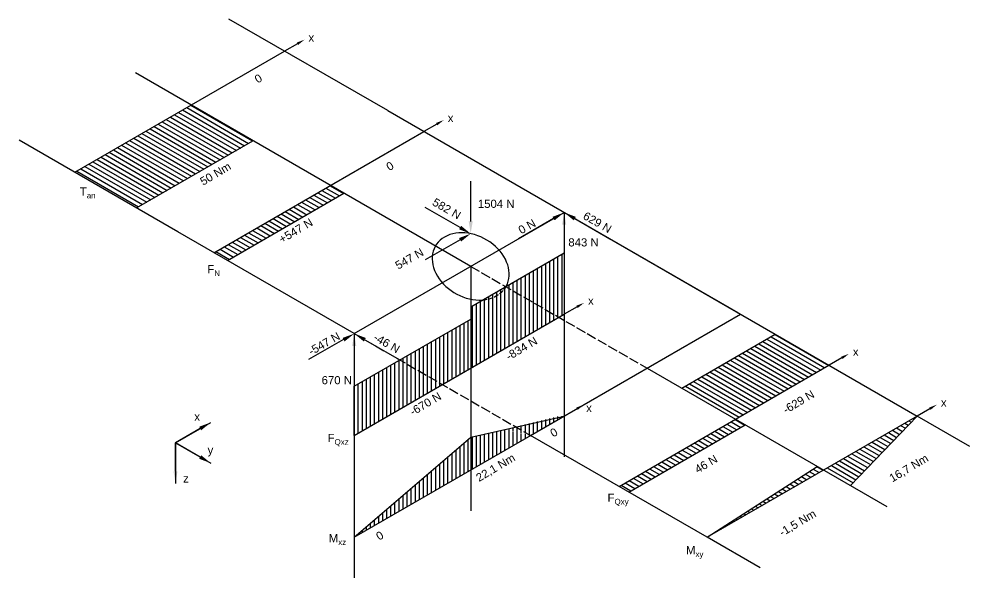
# Model space of a CAD drawing. Header units: millimetres. Extents: x 1371 to 1969, y 908 to 1092.
# Drawn here: x 1370.5 to 1603.9, y 915.9 to 1053.2 of the extents above; entities that cross this region are included whole.
import ezdxf
from ezdxf import colors
from ezdxf.entities.mleader import LeaderData, LeaderLine
from ezdxf.math import Vec2, Vec3

# ---------------------------------------------------------------- set-up
doc = ezdxf.new("R2010")
doc.units = ezdxf.units.MM
doc.linetypes.add('ACAD_ISO02W100', pattern=[15, 12, -3])
doc.layers.add('Koordinatensystem', color=7, linetype='Continuous', true_color=0xffffff)
for name, color, linetype in [('Lagerkräfte', 10, 'Continuous'), ('Momente', 1, 'Continuous'), ('Normalkräfte', 104, 'Continuous'), ('Querkräfte', 104, 'Continuous')]:
    doc.layers.add(name, color=color, linetype=linetype)
doc.styles.get("Standard").update_dxf_attribs({"font": 'arial.ttf'})
pattern_1 = [(150, (1062.8202, 725.9416), (-0.5, -0.8660254), [])]
pattern_2 = [(90, (1062.8202, 725.9416), (-1, 6e-17), [])]

msp = doc.modelspace()

# ---------------------------------------------------------------- hatches: boundary and pattern name
at = {"layer": 'Momente'}
h = msp.add_hatch(dxfattribs=at)
h.set_pattern_fill('_USER', color=256, angle=150, pattern_type=0)
h.set_pattern_definition([(150, (1037.5085, 740.5553), (-0.5, -0.8660254), [])])
h.paths.add_polyline_path([(1427.97, 1023.29), (1412.79, 1032.06), (1384.21, 1015.56), (1399.39, 1006.79)])
h = msp.add_hatch(dxfattribs=at)
h.set_pattern_fill('_USER', color=256, angle=90, pattern_type=0)
h.set_pattern_definition(pattern_2)
h.paths.add_polyline_path([(1481.4, 950.5), (1452.82, 925.94), (1481.4, 942.44)])
h.paths.add_polyline_path([(1496.12, 950.94), (1489.58, 952.35), (1481.4, 950.5), (1481.4, 942.44)])
h.paths.add_polyline_path([(1502.97, 955.64), (1489.58, 952.35), (1495.48, 951.31)])
h.paths.add_polyline_path([(1504.35, 955.69), (1502.97, 955.64), (1495.48, 951.31), (1496.12, 950.94)])
h = msp.add_hatch(dxfattribs=at)
h.set_pattern_fill('_USER', color=256, angle=150, pattern_type=0)
h.set_pattern_definition(pattern_1)
h.paths.add_polyline_path([(1590.95, 955.69), (1568, 942.44), (1574.59, 938.64)])
h.paths.add_polyline_path([(1568, 942.44), (1566.44, 943.34), (1539.42, 925.94)])
at = {"layer": 'Normalkräfte'}
h = msp.add_hatch(dxfattribs=at)
h.set_pattern_fill('_USER', color=256, angle=150, pattern_type=0)
h.set_pattern_definition([(150, (1050.0427, 733.3187), (-0.5, -0.8660254), [])])
h.paths.add_polyline_path([(1418.39, 995.82), (1421.73, 993.89), (1450.3, 1010.39), (1446.97, 1012.32)])
at = {"layer": 'Querkräfte'}
h = msp.add_hatch(dxfattribs=at)
h.set_pattern_fill('_USER', color=256, angle=90, pattern_type=0)
h.set_pattern_definition(pattern_2)
h.paths.add_polyline_path([(1464, 969.49), (1452.82, 963.03), (1452.82, 950.94), (1474.47, 963.44)])
h.paths.add_polyline_path([(1481.4, 979.53), (1464, 969.49), (1474.47, 963.44), (1481.4, 967.44)])
edge = h.paths.add_edge_path()
edge.add_line((1503.05, 979.94), (1490.06, 987.44))
edge.add_ellipse((1481.4, 992.44), major_axis=(-8.66, 5), ratio=0.760566, start_angle=131.4127, end_angle=180, ccw=False)
edge.add_line((1484.28, 984.19), (1481.4, 982.53))
edge.add_line((1481.4, 982.53), (1481.4, 967.44))
edge.add_line((1481.4, 967.44), (1503.05, 979.94))
h.paths.add_polyline_path([(1504.35, 995.78), (1489.98, 987.49), (1503.05, 979.94), (1504.35, 980.69)])
h = msp.add_hatch(dxfattribs=at)
h.set_pattern_fill('_USER', color=256, angle=90, pattern_type=0)
h.set_pattern_definition(pattern_2)
edge = h.paths.add_edge_path()
edge.add_ellipse((1481.4, 992.44), major_axis=(-8.66, 5), ratio=0.760566, start_angle=131.4127, end_angle=180)
edge.add_line((1490.06, 987.44), (1489.98, 987.49))
edge.add_line((1489.98, 987.49), (1484.28, 984.19))
h = msp.add_hatch(dxfattribs=at)
h.set_pattern_fill('_USER', color=256, angle=150, pattern_type=0)
h.set_pattern_definition(pattern_1)
h.paths.add_polyline_path([(1569.34, 968.17), (1556.15, 975.78), (1533.2, 962.53), (1546.39, 954.92)])
h.paths.add_polyline_path([(1548.79, 953.53), (1546.39, 954.92), (1517.82, 938.42), (1520.21, 937.03)])

# ---------------------------------------------------------------- linework, layer by layer
for p, q in [((1384.21, 1015.56), (1435.74, 1045.31)), ((1461.05, 1030.69), (1590.95, 955.69)), ((1547.01, 981.06), (1504.35, 1005.69)), ((1504.35, 1005.69), (1504.35, 945.69)), ((1452.82, 975.94), (1409.52, 1000.94)), ((1481.4, 992.44), (1481.4, 932.44)), ((1452.82, 975.94), (1452.82, 915.94)), ((1452.82, 925.94), (1504.35, 955.69))]:
    msp.add_line(p, q)
for points in [[(1461.05, 1030.69), (1422.08, 1053.19)], [(1481.4, 992.44), (1399.13, 1039.94)], [(1418.39, 995.82), (1469.92, 1025.57)], [(1409.52, 1000.94), (1370.55, 1023.44)], [(1399.39, 1006.79), (1427.97, 1023.29)], [(1421.73, 993.89), (1450.3, 1010.39)], [(1452.82, 975.94), (1504.35, 1005.69)], [(1481.4, 982.53), (1504.35, 995.78)], [(1452.82, 950.94), (1504.35, 980.69)], [(1496.12, 950.94), (1547.65, 980.69)], [(1452.82, 963.03), (1481.4, 979.53)], [(1533.2, 962.53), (1556.15, 975.78)], [(1517.82, 938.42), (1569.34, 968.17)], [(1524.7, 967.44), (1583.56, 933.46)], [(1452.82, 925.94), (1481.4, 950.5), (1504.35, 955.69)], [(1590.95, 955.69), (1539.42, 925.94), (1496.12, 950.94)], [(1590.95, 955.69), (1574.59, 938.64)], [(1603.94, 948.19), (1590.95, 955.69)], [(1520.21, 937.03), (1548.79, 953.53)], [(1539.42, 925.94), (1566.44, 943.34)], [(1552.41, 918.44), (1539.42, 925.94)]]:
    msp.add_lwpolyline(points)
at = {"linetype": 'ACAD_ISO02W100', "ltscale": 0.2}
for points in [[(1481.4, 992.44), (1524.7, 967.44)], [(1452.82, 975.94), (1496.12, 950.94)]]:
    msp.add_lwpolyline(points, dxfattribs=at)
msp.add_ellipse((1481.4, 992.44), major_axis=(-8.66, 5), ratio=0.760566, start_param=3.162074, end_param=8.57677)
at = {"linetype": 'ACAD_ISO02W100', "ltscale": 0.1}
msp.add_open_spline([(1484.28, 984.19), (1486.53, 984.35), (1489.06, 985.59), (1490.14, 987.58)], degree=3, dxfattribs=at)
at = {"layer": 'Koordinatensystem'}
for points in [[(1408.95, 949.14), (1417.61, 954.14)], [(1408.95, 949.14), (1417.61, 944.14)], [(1408.95, 949.14), (1408.95, 939.14)]]:
    msp.add_lwpolyline(points, dxfattribs=at)

# ---------------------------------------------------------------- texts
at = {"char_height": 2, "attachment_point": 1, "line_spacing_factor": 0.263489}
for insert in [(1441.59, 1049.63), (1475.77, 1029.89), (1510.2, 985.02), (1575.19, 972.49), (1596.8, 960.02), (1509.74, 958.69)]:
    msp.add_mtext_dynamic_manual_height_columns('x', width=0.7078, gutter_width=45.54, heights=[0], dxfattribs=dict(at, insert=insert))
at = {"char_height": 2, "attachment_point": 1}
for s, insert in [('\\A1;T{\\H0.7x;\\S^ an;}', (1385.47, 1011.84)), ('\\A1;F{\\H0.7x;\\S^ N;}', (1416.75, 992.77)), ('\\A1;F{\\H0.7x;\\S^ Qxz;}', (1446.28, 951.33)), ('\\A1;F{\\H0.7x;\\S^ Qxy;}', (1514.99, 936.66)), ('\\A1;M{\\H0.7x;\\S^ xz;}', (1446.57, 926.72)), ('\\A1;M{\\H0.7x;\\S^ xy;}', (1534.24, 923.78))]:
    msp.add_mtext_dynamic_manual_height_columns(s, width=5.2821, gutter_width=45.54, heights=[0], dxfattribs=dict(at, insert=insert))
at = {"layer": 'Koordinatensystem'}
for s, p in [('x', (1413.57, 954.57)), ('y', (1416.83, 946.37)), ('z', (1410.81, 939.37))]:
    msp.add_text(s, height=2, dxfattribs=at).set_placement(p)
at = {"layer": 'Lagerkräfte', "char_height": 2, "attachment_point": 1}
for s, width, insert, rotation in [('\\pxi-3,l4,t4;582 N', 12.026, (1471.05, 1010.35), 330.1405), ('\\pxi-3,l4,t4;0 N', 11.2676, (1491.09, 1001.05), 29.5883), ('\\pxi-3,l4,t4;629 N', 11.2676, (1508.03, 1006.98), 330.1405), ('\\pxi-3,l4,t4;547 N', 11.2676, (1460.87, 992.37), 29.5883), ('\\pxi-3,l4,t4;-547 N', 11.2676, (1439.56, 971.3), 29.5883), ('\\pxi-3,l4,t4;-46 N', 11.2676, (1456.6, 977.17), 330.1405)]:
    msp.add_mtext_dynamic_manual_height_columns(s, width=width, gutter_width=45.54, heights=[0], dxfattribs=dict(at, insert=insert, rotation=rotation))
for s, width, insert in [('1504 N', 9.9262, (1483.15, 1008.82)), ('843 N', 7.6799, (1505.36, 999.35)), ('670 N', 7.6799, (1444.81, 965.51))]:
    msp.add_mtext_dynamic_manual_height_columns(s, width=width, gutter_width=45.54, heights=[0], dxfattribs=dict(at, insert=insert))
at = {"layer": 'Momente', "char_height": 2, "attachment_point": 8, "rotation": 30.7007}
for s, insert in [('0', (1429.8, 1037.7)), ('50 Nm', (1419.28, 1014.31)), ('0', (1502.34, 950.79)), ('22,1 Nm', (1488.19, 941.88)), ('16,7 Nm', (1589.61, 941.75)), ('-1,5 Nm', (1562.31, 928.29)), ('0', (1459.61, 925.46))]:
    msp.add_mtext_dynamic_manual_height_columns(s, width=12.9314, gutter_width=45.54, heights=[0], dxfattribs=dict(at, insert=insert))
at = {"layer": 'Normalkräfte', "char_height": 2, "attachment_point": 8, "rotation": 30.7007}
for s, width, insert in [('0', 12.9314, (1462.11, 1016.19)), ('+547 N', 12.9314, (1438.99, 1000.33)), ('-834 N', 12.9314, (1494.4, 971.42)), ('\\pxi-3,l4,t4;-670 N', 21.461, (1469.96, 957.31))]:
    msp.add_mtext_dynamic_manual_height_columns(s, width=width, gutter_width=45.54, heights=[0], dxfattribs=dict(at, insert=insert))
at = {"layer": 'Querkräfte', "char_height": 2, "attachment_point": 8, "rotation": 30.7007}
for s, insert in [('-629 N', (1562.39, 958.3)), ('46 N', (1539.69, 943.04))]:
    msp.add_mtext_dynamic_manual_height_columns(s, width=12.9314, gutter_width=45.54, heights=[0], dxfattribs=dict(at, insert=insert))

# ---------------------------------------------------------------- leaders
ml = msp.add_multileader_mtext('Standard')
ml.set_content('', color=256)
ml.set_leader_properties()
ml.build(insert=Vec2(0, 0))
ml.multileader.update_dxf_attribs({"has_dogleg": 0, "arrow_head_size": 2})
ctx = ml.context
ctx.base_point, ctx.arrow_head_size, ctx.plane_origin, ctx.plane_x_axis, ctx.plane_y_axis = Vec3(1432.27, 1043.31), 2, Vec3(1435.77, 1056.53), Vec3(0.866046, 0.499964), Vec3(-0.499964, 0.866046)
ctx.text_align_type = 2
notes = []
notes.append((ctx, [(0, (1, 1, 0), (1442.66, 1049.31), (-0.866046, -0.499964), 8, [(0, [(1440.62, 1048.12)], 0, [])])]))
ctx.mtext.insert, ctx.mtext.text_direction, ctx.mtext.rotation, ctx.mtext.alignment, ctx.mtext.flow_direction = Vec3(1433, 1046.04), Vec3(0.866046, 0.499964), 0.523557, 3, 5
ml = msp.add_multileader_mtext('Standard')
ml.set_content('', color=256)
ml.set_leader_properties()
ml.build(insert=Vec2(0, 0))
ml.multileader.update_dxf_attribs({"has_dogleg": 0, "arrow_head_size": 2})
ctx = ml.context
ctx.base_point, ctx.arrow_head_size, ctx.plane_origin, ctx.plane_x_axis, ctx.plane_y_axis = Vec3(1466.46, 1023.57), 2, Vec3(1469.95, 1036.79), Vec3(0.866046, 0.499964), Vec3(-0.499964, 0.866046)
ctx.text_align_type = 2
notes.append((ctx, [(0, (1, 1, 0), (1476.85, 1029.57), (-0.866046, -0.499964), 8, [(0, [(1474.8, 1028.39)], 0, [])])]))
ctx.mtext.insert, ctx.mtext.text_direction, ctx.mtext.rotation, ctx.mtext.alignment, ctx.mtext.flow_direction = Vec3(1467.19, 1026.3), Vec3(0.866046, 0.499964), 0.523557, 3, 5
ml = msp.add_multileader_mtext('Standard')
ml.set_content('', color=256)
ml.set_leader_properties()
ml.build(insert=Vec2(0, 0))
ml.multileader.update_dxf_attribs({"has_dogleg": 0, "arrow_head_size": 2})
ctx = ml.context
ctx.base_point, ctx.arrow_head_size, ctx.plane_origin, ctx.plane_x_axis, ctx.plane_y_axis = Vec3(1500.88, 978.69), 2, Vec3(1504.38, 991.91), Vec3(0.866046, 0.499964), Vec3(-0.499964, 0.866046)
ctx.text_align_type = 2
notes.append((ctx, [(0, (1, 1, 0), (1511.28, 984.69), (-0.866046, -0.499964), 8, [(0, [(1509.23, 983.51)], 0, [])])]))
ctx.mtext.insert, ctx.mtext.text_direction, ctx.mtext.rotation, ctx.mtext.alignment, ctx.mtext.flow_direction = Vec3(1501.62, 981.42), Vec3(0.866046, 0.499964), 0.523557, 3, 5
ml = msp.add_multileader_mtext('Standard')
ml.set_content('', color=256)
ml.set_leader_properties()
ml.build(insert=Vec2(0, 0))
ml.multileader.update_dxf_attribs({"has_dogleg": 0, "arrow_head_size": 2})
ctx = ml.context
ctx.base_point, ctx.arrow_head_size, ctx.plane_origin, ctx.plane_x_axis, ctx.plane_y_axis = Vec3(1565.88, 966.17), 2, Vec3(1569.37, 979.39), Vec3(0.866046, 0.499964), Vec3(-0.499964, 0.866046)
ctx.text_align_type = 2
notes.append((ctx, [(0, (1, 1, 0), (1576.27, 972.17), (-0.866046, -0.499964), 8, [(0, [(1574.22, 970.99)], 0, [])])]))
ctx.mtext.insert, ctx.mtext.text_direction, ctx.mtext.rotation, ctx.mtext.alignment, ctx.mtext.flow_direction = Vec3(1566.61, 968.9), Vec3(0.866046, 0.499964), 0.523557, 3, 5
ml = msp.add_multileader_mtext('Standard')
ml.set_content('', color=256)
ml.set_leader_properties()
ml.build(insert=Vec2(0, 0))
ml.multileader.update_dxf_attribs({"has_dogleg": 0, "arrow_head_size": 2})
ctx = ml.context
ctx.base_point, ctx.arrow_head_size, ctx.plane_origin, ctx.plane_x_axis, ctx.plane_y_axis = Vec3(1500.88, 953.69), 2, Vec3(1504.38, 966.91), Vec3(0.866046, 0.499964), Vec3(-0.499964, 0.866046)
ctx.text_align_type = 2
notes.append((ctx, [(0, (1, 1, 0), (1511.28, 959.69), (-0.866046, -0.499964), 8, [(0, [(1509.23, 958.51)], 0, [])])]))
ctx.mtext.insert, ctx.mtext.text_direction, ctx.mtext.rotation, ctx.mtext.alignment, ctx.mtext.flow_direction = Vec3(1501.62, 956.42), Vec3(0.866046, 0.499964), 0.523557, 3, 5
ml = msp.add_multileader_mtext('Standard')
ml.set_content('', color=256)
ml.set_leader_properties()
ml.build(insert=Vec2(0, 0))
ml.multileader.update_dxf_attribs({"has_dogleg": 0, "arrow_head_size": 2})
ctx = ml.context
ctx.base_point, ctx.arrow_head_size, ctx.plane_origin, ctx.plane_x_axis, ctx.plane_y_axis = Vec3(1587.49, 953.69), 2, Vec3(1590.98, 966.91), Vec3(0.866046, 0.499964), Vec3(-0.499964, 0.866046)
ctx.text_align_type = 2
notes.append((ctx, [(0, (1, 1, 0), (1597.88, 959.69), (-0.866046, -0.499964), 8, [(0, [(1595.83, 958.51)], 0, [])])]))
ctx.mtext.insert, ctx.mtext.text_direction, ctx.mtext.rotation, ctx.mtext.alignment, ctx.mtext.flow_direction = Vec3(1588.22, 956.42), Vec3(0.866046, 0.499964), 0.523557, 3, 5
at = {"layer": 'Koordinatensystem'}
ml = msp.add_multileader_mtext('Standard', dxfattribs=at)
ml.set_content('', color=256)
ml.set_leader_properties()
ml.build(insert=Vec2(0, 0))
ml.multileader.update_dxf_attribs({"has_dogleg": 0, "arrow_head_size": 3})
ctx = ml.context
ctx.base_point, ctx.arrow_head_size, ctx.plane_origin = Vec3(1404.95, 949.14), 3, Vec3(1423.07, 958.18)
ctx.text_align_type = 2
notes.append((ctx, [(0, (1, 1, 0), (1416.95, 949.14), (-1, 0), 8, [(0, [(1417.61, 954.14)], 0, [])])]))
ctx.mtext.insert, ctx.mtext.alignment, ctx.mtext.flow_direction = Vec3(1406.95, 951.14), 3, 5
ml = msp.add_multileader_mtext('Standard', dxfattribs=at)
ml.set_content('', color=256)
ml.set_leader_properties()
ml.build(insert=Vec2(0, 0))
ml.multileader.update_dxf_attribs({"has_dogleg": 0, "arrow_head_size": 3})
ctx = ml.context
ctx.base_point, ctx.arrow_head_size, ctx.plane_origin = Vec3(1408.95, 949.14), 3, Vec3(1404.94, 949.39)
notes.append((ctx, [(0, (1, 1, 0), (1400.95, 949.14), (1, 0), 8, [(0, [(1408.95, 939.14)], 0, [])])]))
ctx.mtext.insert, ctx.mtext.flow_direction = Vec3(1410.95, 951.14), 5
ml = msp.add_multileader_mtext('Standard', dxfattribs=at)
ml.set_content('', color=256)
ml.set_leader_properties()
ml.build(insert=Vec2(0, 0))
ml.multileader.update_dxf_attribs({"has_dogleg": 0, "arrow_head_size": 3})
ctx = ml.context
ctx.base_point, ctx.arrow_head_size, ctx.plane_origin = Vec3(1404.95, 949.14), 3, Vec3(1417.61, 944.14)
ctx.text_align_type = 2
notes.append((ctx, [(0, (1, 1, 0), (1416.95, 949.14), (-1, 0), 8, [(0, [(1417.61, 944.14)], 0, [])])]))
ctx.mtext.insert, ctx.mtext.alignment, ctx.mtext.flow_direction = Vec3(1406.95, 951.14), 3, 5
at = {"layer": 'Lagerkräfte', "lineweight": 13}
ml = msp.add_multileader_mtext('Standard', dxfattribs=at)
ml.set_content('', color=256)
ml.set_leader_properties()
ml.build(insert=Vec2(0, 0))
ml.multileader.update_dxf_attribs({"has_dogleg": 0, "arrow_head_size": 3})
ctx = ml.context
ctx.base_point, ctx.arrow_head_size, ctx.plane_origin, ctx.plane_x_axis, ctx.plane_y_axis = Vec3(1481.37, 1017.4), 3, Vec3(1491.1, 1000.55), Vec3(0.007186, -0.999974), Vec3(0.999974, 0.007186)
ctx.text_align_type = 2
notes.append((ctx, [(0, (1, 1, 0), (1481.46, 1005.4), (-0.007186, 0.999974), 8, [(0, [(1481.4, 1000.48)], 0, [])])]))
ctx.mtext.insert, ctx.mtext.text_direction, ctx.mtext.rotation, ctx.mtext.alignment, ctx.mtext.flow_direction = Vec3(1483.38, 1015.41), Vec3(0.007186, -0.999974), 4.719575, 3, 5
at = {"layer": 'Lagerkräfte'}
ml = msp.add_multileader_mtext('Standard', dxfattribs=at)
ml.set_content('', color=256)
ml.set_leader_properties()
ml.build(insert=Vec2(0, 0))
ml.multileader.update_dxf_attribs({"has_dogleg": 0, "arrow_head_size": 3})
ctx = ml.context
ctx.base_point, ctx.arrow_head_size, ctx.plane_origin, ctx.plane_x_axis, ctx.plane_y_axis = Vec3(1466.74, 1008.91), 3, Vec3(1486.19, 1008.92), Vec3(0.869596, -0.493764), Vec3(0.493764, 0.869596)
notes.append((ctx, [(0, (1, 1, 0), (1477.17, 1002.99), (-0.869596, 0.493764), 8, [(0, [(1481.4, 1000.48)], 0, [])])]))
ctx.mtext.insert, ctx.mtext.text_direction, ctx.mtext.rotation, ctx.mtext.flow_direction = Vec3(1469.46, 1009.67), Vec3(0.869596, -0.493764), 5.766773, 5
ml = msp.add_multileader_mtext('Standard', dxfattribs=at)
ml.set_content('', color=256)
ml.set_leader_properties()
ml.build(insert=Vec2(0, 0))
ml.multileader.update_dxf_attribs({"has_dogleg": 0, "arrow_head_size": 3})
ctx = ml.context
ctx.base_point, ctx.arrow_head_size, ctx.plane_origin, ctx.plane_x_axis, ctx.plane_y_axis = Vec3(1489.7, 997.24), 3, Vec3(1499.5, 1014.09), Vec3(0.866025, 0.5), Vec3(-0.5, 0.866025)
ctx.text_align_type = 2
notes.append((ctx, [(0, (1, 1, 0), (1500.09, 1003.24), (-0.866025, -0.5), 8, [(0, [(1504.35, 1005.69)], 0, [])])]))
ctx.mtext.insert, ctx.mtext.text_direction, ctx.mtext.rotation, ctx.mtext.alignment, ctx.mtext.flow_direction = Vec3(1490.43, 999.97), Vec3(0.866025, 0.5), 0.523599, 3, 5
ml = msp.add_multileader_mtext('Standard', dxfattribs=at)
ml.set_content('', color=256)
ml.set_leader_properties()
ml.build(insert=Vec2(0, 0))
ml.multileader.update_dxf_attribs({"has_dogleg": 0, "arrow_head_size": 3})
ctx = ml.context
ctx.base_point, ctx.arrow_head_size, ctx.plane_origin, ctx.plane_x_axis, ctx.plane_y_axis = Vec3(1504.38, 988.78), 3, Vec3(1494.65, 1005.62), Vec3(-0.007186, 0.999974), Vec3(-0.999974, -0.007186)
ctx.text_align_type = 2
notes.append((ctx, [(0, (1, 1, 0), (1504.29, 1000.78), (0.007186, -0.999974), 8, [(0, [(1504.35, 1005.69)], 0, [])])]))
ctx.mtext.insert, ctx.mtext.text_direction, ctx.mtext.rotation, ctx.mtext.alignment, ctx.mtext.flow_direction = Vec3(1502.36, 990.76), Vec3(-0.007186, 0.999974), 1.577982, 3, 5
ml = msp.add_multileader_mtext('Standard', dxfattribs=at)
ml.set_content('', color=256)
ml.set_leader_properties()
ml.build(insert=Vec2(0, 0))
ml.multileader.update_dxf_attribs({"has_dogleg": 0, "arrow_head_size": 3})
ctx = ml.context
ctx.base_point, ctx.arrow_head_size, ctx.plane_origin, ctx.plane_x_axis, ctx.plane_y_axis = Vec3(1519.01, 997.26), 3, Vec3(1499.56, 997.25), Vec3(-0.869596, 0.493764), Vec3(-0.493764, -0.869596)
ctx.text_align_type = 2
notes.append((ctx, [(0, (1, 1, 0), (1508.57, 1003.19), (0.869596, -0.493764), 8, [(0, [(1504.35, 1005.69)], 0, [])])]))
ctx.mtext.insert, ctx.mtext.text_direction, ctx.mtext.rotation, ctx.mtext.alignment, ctx.mtext.flow_direction = Vec3(1516.28, 996.51), Vec3(-0.869596, 0.493764), 2.62518, 3, 5
ml = msp.add_multileader_mtext('Standard', dxfattribs=at)
ml.set_content('', color=256)
ml.set_leader_properties()
ml.build(insert=Vec2(0, 0))
ml.multileader.update_dxf_attribs({"has_dogleg": 0, "arrow_head_size": 3})
ctx = ml.context
ctx.base_point, ctx.arrow_head_size, ctx.plane_origin, ctx.plane_x_axis, ctx.plane_y_axis = Vec3(1466.77, 992), 3, Vec3(1476.49, 1008.85), Vec3(0.86241, 0.50621), Vec3(-0.50621, 0.86241)
ctx.text_align_type = 2
notes.append((ctx, [(0, (1, 1, 0), (1477.12, 998.08), (-0.86241, -0.50621), 8, [(0, [(1481.4, 1000.48)], 0, [])])]))
ctx.mtext.insert, ctx.mtext.text_direction, ctx.mtext.rotation, ctx.mtext.alignment, ctx.mtext.flow_direction = Vec3(1467.48, 994.74), Vec3(0.86241, 0.50621), 0.530785, 3, 5
ml = msp.add_multileader_mtext('Standard', dxfattribs=at)
ml.set_content('', color=256)
ml.set_leader_properties()
ml.build(insert=Vec2(0, 0))
ml.multileader.update_dxf_attribs({"has_dogleg": 0, "arrow_head_size": 3})
ctx = ml.context
ctx.base_point, ctx.arrow_head_size, ctx.plane_origin, ctx.plane_x_axis, ctx.plane_y_axis = Vec3(1438.13, 967.57), 3, Vec3(1447.97, 984.34), Vec3(0.866025, 0.5), Vec3(-0.5, 0.866025)
ctx.text_align_type = 2
notes.append((ctx, [(0, (1, 1, 0), (1448.52, 973.57), (-0.866025, -0.5), 8, [(0, [(1452.82, 975.94)], 0, [])])]))
ctx.mtext.insert, ctx.mtext.text_direction, ctx.mtext.rotation, ctx.mtext.alignment, ctx.mtext.flow_direction = Vec3(1438.86, 970.3), Vec3(0.866025, 0.5), 0.523599, 3, 5
ml = msp.add_multileader_mtext('Standard', dxfattribs=at)
ml.set_content('', color=256)
ml.set_leader_properties()
ml.build(insert=Vec2(0, 0))
ml.multileader.update_dxf_attribs({"has_dogleg": 0, "arrow_head_size": 3})
ctx = ml.context
ctx.base_point, ctx.arrow_head_size, ctx.plane_origin, ctx.plane_x_axis, ctx.plane_y_axis = Vec3(1452.85, 959.03), 3, Vec3(1443.12, 975.87), Vec3(-0.007186, 0.999974), Vec3(-0.999974, -0.007186)
ctx.text_align_type = 2
notes.append((ctx, [(0, (1, 1, 0), (1452.76, 971.03), (0.007186, -0.999974), 8, [(0, [(1452.82, 975.94)], 0, [])])]))
ctx.mtext.insert, ctx.mtext.text_direction, ctx.mtext.rotation, ctx.mtext.alignment, ctx.mtext.flow_direction = Vec3(1450.83, 961.01), Vec3(-0.007186, 0.999974), 1.577982, 3, 5
ml = msp.add_multileader_mtext('Standard', dxfattribs=at)
ml.set_content('', color=256)
ml.set_leader_properties()
ml.build(insert=Vec2(0, 0))
ml.multileader.update_dxf_attribs({"has_dogleg": 0, "arrow_head_size": 3})
ctx = ml.context
ctx.base_point, ctx.arrow_head_size, ctx.plane_origin, ctx.plane_x_axis, ctx.plane_y_axis = Vec3(1467.48, 967.51), 3, Vec3(1448.03, 967.5), Vec3(-0.869596, 0.493764), Vec3(-0.493764, -0.869596)
ctx.text_align_type = 2
notes.append((ctx, [(0, (1, 1, 0), (1457.05, 973.44), (0.869596, -0.493764), 8, [(0, [(1452.82, 975.94)], 0, [])])]))
ctx.mtext.insert, ctx.mtext.text_direction, ctx.mtext.rotation, ctx.mtext.alignment, ctx.mtext.flow_direction = Vec3(1464.75, 966.76), Vec3(-0.869596, 0.493764), 2.62518, 3, 5
for ctx, leaders in notes:
    for number, flags, end, landing, length, lines in leaders:
        leader = LeaderData()
        leader.index, (leader.has_last_leader_line, leader.has_dogleg_vector, leader.attachment_direction) = number, flags
        leader.last_leader_point, leader.dogleg_vector, leader.dogleg_length = Vec3(end), Vec3(landing), length
        for number, points, colour, breaks in lines:
            line = LeaderLine()
            line.index, line.vertices, line.color, line.breaks = number, Vec3.list(points), colors.encode_raw_color(colour), breaks
            leader.lines.append(line)
        ctx.leaders.append(leader)

doc.saveas('drawing.dxf')
